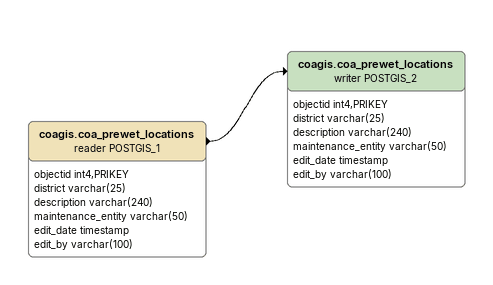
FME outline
coagis.coa_prewet_locations (reader POSTGIS_1)
    attributes: objectid int4,PRIKEY, district varchar(25), description varchar(240), maintenance_entity varchar(50), edit_date timestamp, edit_by varchar(100)
    -> coagis.coa_prewet_locations (writer POSTGIS_2)
coagis.coa_prewet_locations (writer POSTGIS_2)
    attributes: objectid int4,PRIKEY, district varchar(25), description varchar(240), maintenance_entity varchar(50), edit_date timestamp, edit_by varchar(100)
